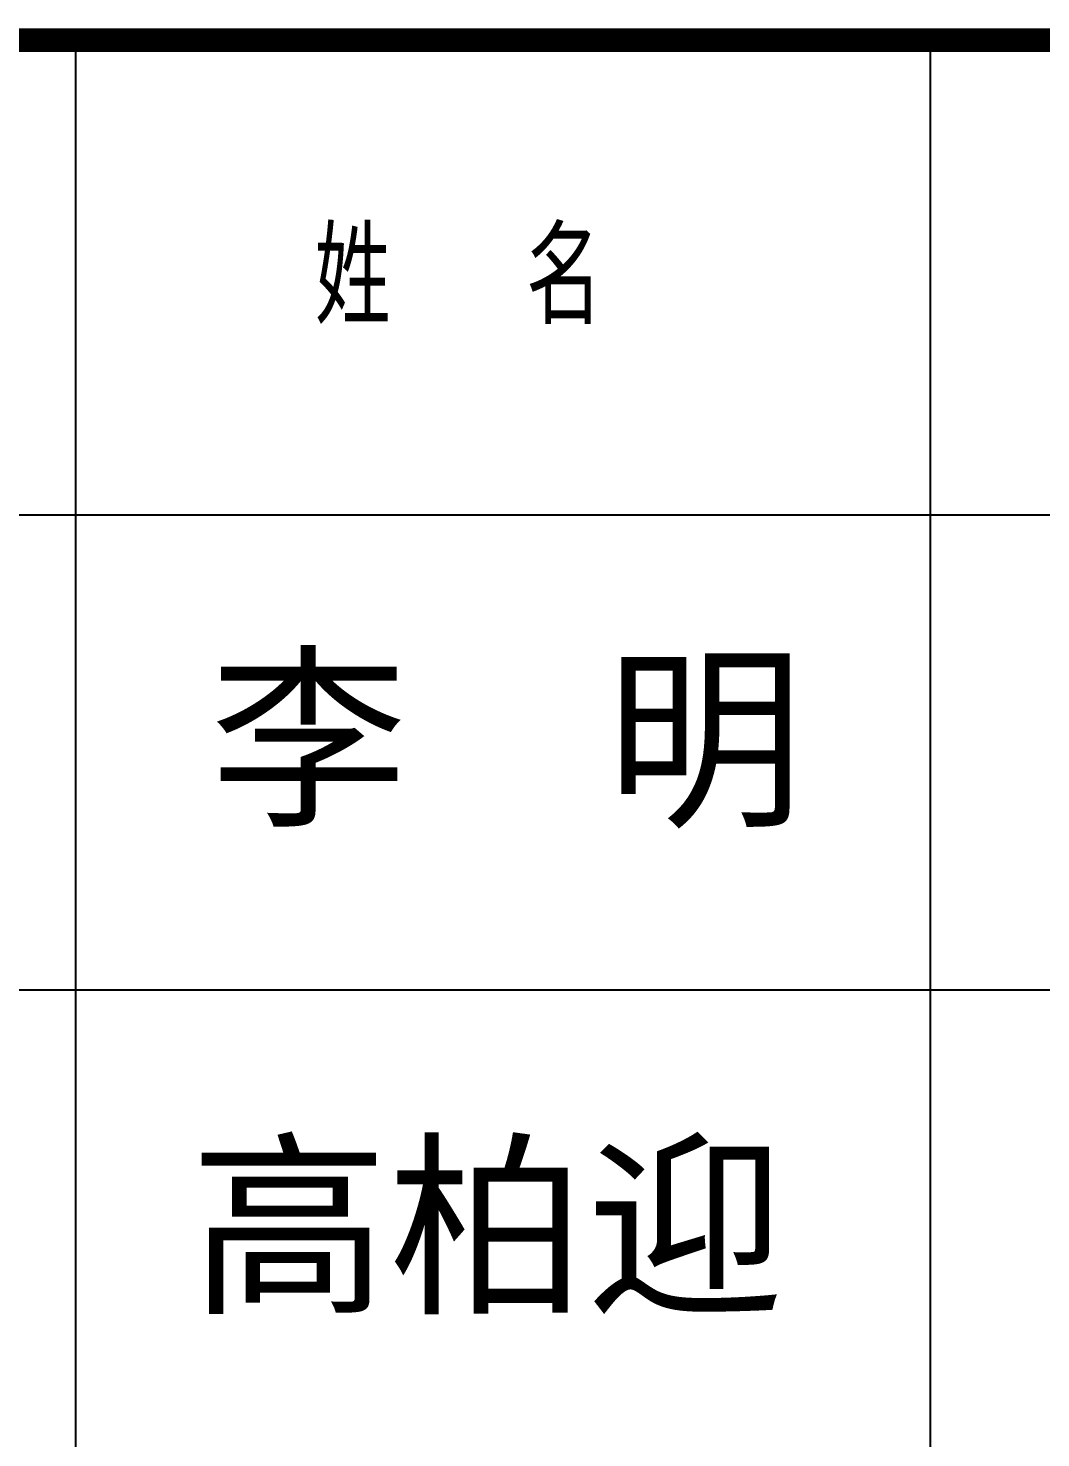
# Model space of a CAD drawing. Extents: x 1728470 to 1835391, y -157368 to 197905.
# Drawn here: x 1812204 to 1814550, y -160 to 3106 of the extents above; entities that cross this region are included whole.
import ezdxf

# ---------------------------------------------------------------- set-up
doc = ezdxf.new("R2010")
doc.units = 0
doc.header["$LTSCALE"] = 1000
doc.header["$MEASUREMENT"] = 0
for name, color, linetype in [('PUB_TEXT', 7, 'CONTINUOUS'), ('PUB_TITLE', 4, 'CONTINUOUS'), ('签名', 255, 'CONTINUOUS')]:
    doc.layers.add(name, color=color, linetype=linetype)
doc.styles.add('-黑体', font='simhei.ttf', dxfattribs={"width": 0.8})
doc.styles.add('TQ', font='txt.shx', dxfattribs={"width": 0.8, "bigfont": 'hztxt.shx'})

msp = doc.modelspace()

# ---------------------------------------------------------------- linework, layer by layer
at = {"layer": 'PUB_TITLE', "color": 4}
for p, q in [((1812314.8, -4621.7), (1812314.8, 3078.3)), ((1814294.8, -4621.7), (1814294.8, 3078.3)), ((1810224.8, 1978.3), (1816274.8, 1978.3)), ((1810224.8, 878.3), (1816274.8, 878.3))]:
    msp.add_line(p, q, dxfattribs=at)
at = {"layer": 'PUB_TITLE', "color": 4, "const_width": 55}
msp.add_lwpolyline([(1810224.8, 3078.3), (1816274.8, 3078.3)], dxfattribs=at)

# ---------------------------------------------------------------- texts
at = {"layer": 'PUB_TEXT', "color": 2, "insert": (1812868, 2640), "char_height": 220, "width": 1847.813, "attachment_point": 1, "style": 'TQ'}
msp.add_mtext('姓  名', dxfattribs=at)
at = {"layer": '签名', "linetype": 'CONTINUOUS', "style": '-黑体'}
for s, p in [('李  明', (1812624.9, 1291.3)), ('高柏迎', (1812579.5, 162.9))]:
    msp.add_text(s, height=336.6, dxfattribs=at).set_placement(p)

doc.saveas('drawing.dxf')
